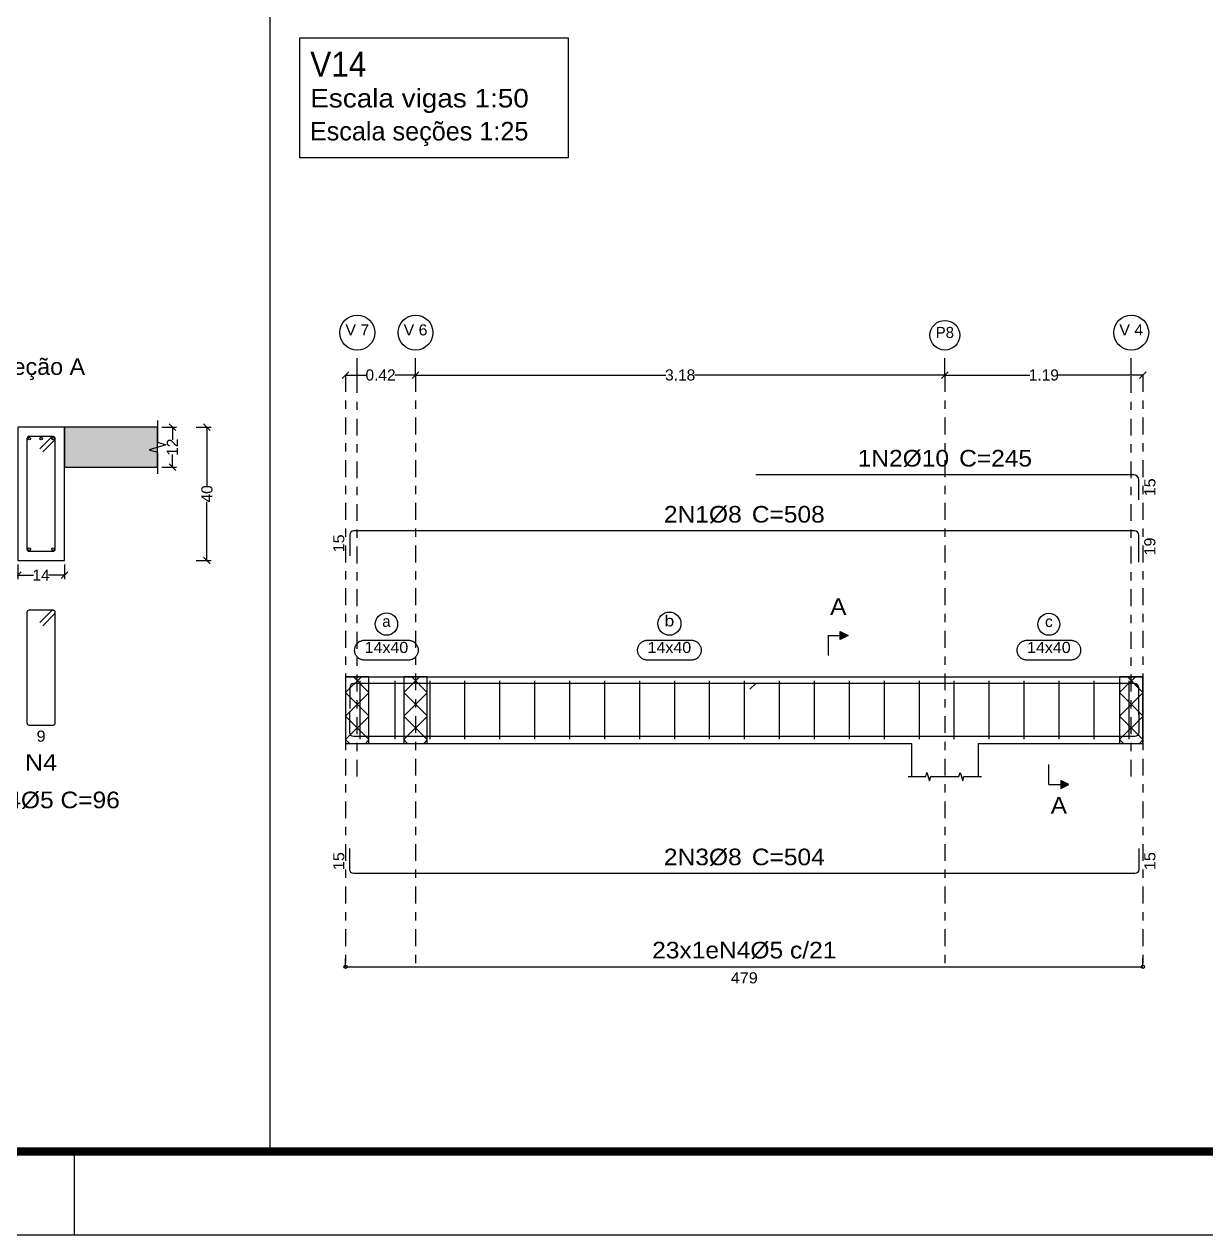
# Model space of a CAD drawing. Header units: centimetres. Extents: x 3194 to 3278, y -951 to -517.
# Drawn here: x 3222.31 to 3236.51, y -889.51 to -874.96 of the extents above; entities that cross this region are included whole.
import ezdxf
from ezdxf.enums import TextEntityAlignment as Align

# ---------------------------------------------------------------- set-up
doc = ezdxf.new("R2010")
doc.units = ezdxf.units.CM
doc.linetypes.add('CYPE_RAYAPUNTO', pattern=[0.4125, 0.2025, -0.105, 0, -0.105])
for name, color, linetype, lineweight in [('ARM_LONGITUDINAL_Ø10', 33, 'Continuous', 9), ('ARM_LONGITUDINAL_Ø8', 32, 'Continuous', 9), ('ARM_TRANSVERSAL_Ø5', 120, 'Continuous', 9), ('ELE_ARM_TRANS_TXT_EST', 7, 'Continuous', 9), ('ELE_CONT_NOS', 7, 'Continuous', 9), ('ELE_CONT_VIG_CONCRETO', 7, 'Continuous', 9), ('ELE_COT_COMPRIMENTO_PROJETADO', 8, 'Continuous', 0), ('ELE_COT_COT_ANCORAGENS', 8, 'Continuous', 0), ('ELE_COT_COT_EST', 8, 'Continuous', 0), ('ELE_COT_COT_LIN_APOIOS', 8, 'CYPE_RAYAPUNTO', 0), ('ELE_COT_TEXTOS_ESTRIBOS', 8, 'Continuous', 0), ('ELE_REF_COT_LIN_AUX_COTA', 8, 'CYPE_RAYAPUNTO', 9), ('ELE_REF_LINHAS_MARCAS_PLANTA', 8, 'Continuous', 9), ('ELE_REF_MARCAS_PLANTA', 8, 'Continuous', 9), ('ELE_REF_REF_ESCALA', 3, 'Continuous', 9), ('ELE_REF_REF_NOME', 8, 'Continuous', 9), ('ELE_REF_REF_REFERENCIA', 8, 'Continuous', 9), ('ELE_REF_TEXTO_REF_NOME', 8, 'Continuous', 9), ('ELE_REF_TEXTO_REF_REFERENCIA', 8, 'Continuous', 9), ('POR_ARM_LONG_ARM_TEXTOS', 7, 'Continuous', 9), ('POR_ARM_LONG_TXT_COMP', 7, 'Continuous', 9), ('SEC_CONT_LAJES_CORTE', 8, 'Continuous', 9), ('SEC_CONT_VIG_CONCRETO_CORTE', 7, 'Continuous', 9), ('SEC_COTAS_SEC_DIM_VIGA', 8, 'Continuous', 0), ('SEC_COTAS_TEXTOS_DETALHE_ESTRIBOS', 8, 'Continuous', 0), ('SEC_REF_TXT_NOMES', 2, 'Continuous', 9), ('SEC_REF_TXT_POSICOES_ARM_ESTRIBOS', 7, 'Continuous', 9)]:
    doc.layers.add(name, color=color, linetype=linetype, lineweight=lineweight)
doc.layers.add('ARQ-FOLHA', color=7, linetype='Continuous')
doc.layers.add('COTA CYPE', color=31, linetype='Continuous')
doc.styles.add('CYPETXT', font='arial.ttf', dxfattribs={"height": 0.2})
doc.styles.add('CYPETXT_0.2', font='arial.ttf', dxfattribs={"height": 0.133333})
doc.dimstyles.new('cype_oblique', dxfattribs={"dimtxt": 0.18, "dimasz": 0.18, "dimexe": 0.05, "dimexo": 0.05, "dimgap": 0, "dimtad": 0, "dimdec": 4, "dimzin": 0, "dimdsep": 46, "dimtxsty": 'CYPETXT_0.2', "dimblk": 'OBLIQUE', "dimtsz": 0.04, "dimcen": 0.09, "dimadec": 0, "dimazin": 0, "dimtfac": 1, "dimtdec": 4, "dimtofl": 0, "dimtmove": 2, "dimatfit": 3, "dimfxl": 1, "dimtolj": 1, "dimtzin": 0, "dimarcsym": 0})

# ---------------------------------------------------------------- blocks, each defined once
blk = doc.blocks.new('*D1225')
at = {"layer": 'Defpoints', "color": 0, "transparency": 16777216}
for p in [(3222.236, -881.401), (3222.796, -881.401), (3222.796, -881.578)]:
    blk.add_point(p, dxfattribs=at)
at = {"layer": 'SEC_COTAS_SEC_DIM_VIGA', "color": 0, "lineweight": -2, "transparency": 16777216}
for p, q in [((3222.236, -881.451), (3222.236, -881.628)), ((3222.796, -881.451), (3222.796, -881.628)), ((3222.196, -881.618), (3222.276, -881.538)), ((3222.236, -881.578), (3222.427, -881.578)), ((3222.796, -881.578), (3222.605, -881.578)), ((3222.756, -881.618), (3222.836, -881.538))]:
    blk.add_line(p, q, dxfattribs=at)
at = {"layer": 'SEC_COTAS_SEC_DIM_VIGA', "color": 0, "transparency": 16777216, "insert": (3222.516, -881.578), "char_height": 0.1333, "attachment_point": 5, "style": 'CYPETXT_0.2'}
blk.add_mtext('\\A1;14', dxfattribs=at)
blk = doc.blocks.new('_OBLIQUE')
at = {"color": 0, "linetype": 'ByBlock'}
blk.add_line((-0.5, -0.5), (0.5, 0.5), dxfattribs=at)
blk = doc.blocks.new('*D1226')
at = {"layer": 'Defpoints', "color": 0, "transparency": 16777216}
for p in [(3223.916, -879.801), (3224.094, -879.801), (3223.916, -880.281)]:
    blk.add_point(p, dxfattribs=at)
at = {"layer": 'SEC_COTAS_SEC_DIM_VIGA', "color": 0, "lineweight": -2, "transparency": 16777216}
for p, q in [((3224.134, -879.841), (3224.054, -879.761)), ((3223.966, -879.801), (3224.144, -879.801)), ((3224.094, -879.801), (3224.094, -879.953)), ((3224.094, -880.281), (3224.094, -880.13)), ((3223.966, -880.281), (3224.144, -880.281)), ((3224.134, -880.321), (3224.054, -880.241))]:
    blk.add_line(p, q, dxfattribs=at)
at = {"layer": 'SEC_COTAS_SEC_DIM_VIGA', "color": 0, "transparency": 16777216, "insert": (3224.094, -880.041), "char_height": 0.1333, "attachment_point": 5, "rotation": 90, "style": 'CYPETXT_0.2'}
blk.add_mtext('\\A1;12', dxfattribs=at)
blk = doc.blocks.new('*D1227')
at = {"layer": 'Defpoints', "color": 0, "transparency": 16777216}
for p in [(3224.332, -879.801), (3224.51, -879.801), (3224.332, -881.401)]:
    blk.add_point(p, dxfattribs=at)
at = {"layer": 'SEC_COTAS_SEC_DIM_VIGA', "color": 0, "lineweight": -2, "transparency": 16777216}
for p, q in [((3224.55, -879.841), (3224.47, -879.761)), ((3224.382, -879.801), (3224.56, -879.801)), ((3224.51, -879.801), (3224.51, -880.503)), ((3224.51, -881.401), (3224.51, -880.699)), ((3224.55, -881.441), (3224.47, -881.361)), ((3224.382, -881.401), (3224.56, -881.401))]:
    blk.add_line(p, q, dxfattribs=at)
at = {"layer": 'SEC_COTAS_SEC_DIM_VIGA', "color": 0, "transparency": 16777216, "insert": (3224.51, -880.601), "char_height": 0.1333, "attachment_point": 5, "rotation": 90, "style": 'CYPETXT_0.2'}
blk.add_mtext('\\A1;40', dxfattribs=at)
blk = doc.blocks.new('*D1237')
at = {"layer": 'Defpoints', "color": 0, "transparency": 16777216}
for p in [(3226.176, -879.173), (3226.176, -879.173), (3227.016, -879.173)]:
    blk.add_point(p, dxfattribs=at)
at = {"layer": 'ELE_COT_COMPRIMENTO_PROJETADO', "color": 0, "lineweight": -2, "transparency": 16777216}
for p, q in [((3226.136, -879.213), (3226.216, -879.133)), ((3226.176, -879.173), (3226.424, -879.173)), ((3227.016, -879.173), (3226.769, -879.173)), ((3226.976, -879.213), (3227.056, -879.133))]:
    blk.add_line(p, q, dxfattribs=at)
at = {"layer": 'ELE_COT_COMPRIMENTO_PROJETADO', "color": 0, "transparency": 16777216, "insert": (3226.596, -879.173), "char_height": 0.1333, "attachment_point": 5, "style": 'CYPETXT_0.2'}
blk.add_mtext('\\A1;0.42', dxfattribs=at)
blk = doc.blocks.new('*D1238')
at = {"layer": 'Defpoints', "color": 0, "transparency": 16777216}
for p in [(3227.016, -879.173), (3227.016, -879.173), (3233.376, -879.173)]:
    blk.add_point(p, dxfattribs=at)
at = {"layer": 'ELE_COT_COMPRIMENTO_PROJETADO', "color": 0, "lineweight": -2, "transparency": 16777216}
for p, q in [((3226.976, -879.213), (3227.056, -879.133)), ((3227.016, -879.173), (3230.023, -879.173)), ((3233.376, -879.173), (3230.37, -879.173)), ((3233.336, -879.213), (3233.416, -879.133))]:
    blk.add_line(p, q, dxfattribs=at)
at = {"layer": 'ELE_COT_COMPRIMENTO_PROJETADO', "color": 0, "transparency": 16777216, "insert": (3230.196, -879.173), "char_height": 0.1333, "attachment_point": 5, "style": 'CYPETXT_0.2'}
blk.add_mtext('\\A1;3.18', dxfattribs=at)
blk = doc.blocks.new('*D1239')
at = {"layer": 'Defpoints', "color": 0, "transparency": 16777216}
for p in [(3233.376, -879.173), (3233.376, -879.173), (3235.756, -879.173)]:
    blk.add_point(p, dxfattribs=at)
at = {"layer": 'ELE_COT_COMPRIMENTO_PROJETADO', "color": 0, "lineweight": -2, "transparency": 16777216}
for p, q in [((3233.336, -879.213), (3233.416, -879.133)), ((3233.376, -879.173), (3234.399, -879.173)), ((3235.756, -879.173), (3234.733, -879.173)), ((3235.716, -879.213), (3235.796, -879.133))]:
    blk.add_line(p, q, dxfattribs=at)
at = {"layer": 'ELE_COT_COMPRIMENTO_PROJETADO', "color": 0, "transparency": 16777216, "insert": (3234.566, -879.173), "char_height": 0.1333, "attachment_point": 5, "style": 'CYPETXT_0.2'}
blk.add_mtext('\\A1;1.19', dxfattribs=at)
blk = doc.blocks.new('FOLHA A1')
at = {"layer": 'ARQ-FOLHA'}
for p, q in [((286, -594), (286, -584)), ((0, -594), (841, -594))]:
    blk.add_line(p, q, dxfattribs=at)
at = {"layer": 'ARQ-FOLHA', "const_width": 1}
blk.add_lwpolyline([(25, -10), (25, -584), (831, -584), (831, -10), (25, -10)], dxfattribs=at)

msp = doc.modelspace()

# ---------------------------------------------------------------- hatches: boundary and pattern name
at = {"layer": 'ELE_REF_LINHAS_MARCAS_PLANTA'}
for points in [[(3232.11985, -882.35365), (3232.11985, -882.25765), (3232.21585, -882.30565)], [(3234.77046, -884.04765), (3234.77046, -884.14365), (3234.86646, -884.09565)]]:
    msp.add_hatch(color=256, dxfattribs=at).paths.add_polyline_path(points)
at = {"layer": 'SEC_CONT_LAJES_CORTE', "true_color": 0xdad7d3}
msp.add_hatch(color=254, dxfattribs=at).paths.add_polyline_path([(3223.91629, -879.8011), (3222.79629, -879.8011), (3222.79629, -880.2811), (3223.91629, -880.2811)])

# ---------------------------------------------------------------- linework, layer by layer
msp.add_line((3225.26385, -874.79363), (3225.26385, -888.50749))
at = {"layer": 'ARM_LONGITUDINAL_Ø10'}
msp.add_line((3231.10646, -882.88265), (3231.0313, -882.9486), dxfattribs=at)
for points in [[(3235.70646, -880.6727), (3235.70646, -880.4327), (3235.70189, -880.40974), (3235.68889, -880.39028), (3235.66942, -880.37727), (3235.64646, -880.3727), (3231.10646, -880.3727)], [(3235.70646, -883.18265), (3235.70646, -882.94265), (3235.70189, -882.91968), (3235.68889, -882.90022), (3235.66942, -882.88721), (3235.64646, -882.88265), (3231.10646, -882.88265)]]:
    msp.add_lwpolyline(points, dxfattribs=at)
at = {"layer": 'ARM_LONGITUDINAL_Ø8'}
for points in [[(3235.70646, -881.42202), (3235.70646, -881.0946), (3235.70281, -881.07624), (3235.6924, -881.06066), (3235.67683, -881.05026), (3235.65846, -881.0466), (3226.27446, -881.0466), (3226.25609, -881.05026), (3226.24052, -881.06066), (3226.23011, -881.07624), (3226.22646, -881.0946), (3226.22646, -881.3466)], [(3235.70646, -883.25806), (3235.70646, -882.93065), (3235.70281, -882.91228), (3235.6924, -882.8967), (3235.67683, -882.8863), (3235.65846, -882.88265), (3226.27446, -882.88265), (3226.25609, -882.8863), (3226.24052, -882.8967), (3226.23011, -882.91228), (3226.22646, -882.93065), (3226.22646, -883.18265)], [(3235.70646, -883.21865), (3235.70646, -883.47065), (3235.70281, -883.48901), (3235.6924, -883.50459), (3235.67683, -883.51499), (3235.65846, -883.51865), (3226.27446, -883.51865), (3226.25609, -883.51499), (3226.24052, -883.50459), (3226.23011, -883.48901), (3226.22646, -883.47065), (3226.22646, -883.21865)], [(3235.70646, -884.86565), (3235.70646, -885.11765), (3235.70281, -885.13601), (3235.6924, -885.15159), (3235.67683, -885.16199), (3235.65846, -885.16565), (3226.27446, -885.16565), (3226.25609, -885.16199), (3226.24052, -885.15159), (3226.23011, -885.13601), (3226.22646, -885.11765), (3226.22646, -884.86565)]]:
    msp.add_lwpolyline(points, dxfattribs=at)
for centre in [(3222.37229, -879.9371), (3222.51629, -879.9371), (3222.66029, -879.9371), (3222.37229, -881.2651), (3222.66029, -881.2651)]:
    msp.add_circle(centre, 0.016, dxfattribs=at)
at = {"layer": 'ARM_TRANSVERSAL_Ø5'}
for p, q in [((3226.34646, -882.85065), (3226.34646, -883.55065)), ((3226.76646, -882.85065), (3226.76646, -883.55065)), ((3227.18646, -882.85065), (3227.18646, -883.55065)), ((3227.60646, -882.85065), (3227.60646, -883.55065)), ((3228.02646, -882.85065), (3228.02646, -883.55065)), ((3228.44646, -882.85065), (3228.44646, -883.55065)), ((3228.86646, -882.85065), (3228.86646, -883.55065)), ((3229.28646, -882.85065), (3229.28646, -883.55065)), ((3229.70646, -882.85065), (3229.70646, -883.55065)), ((3230.12646, -882.85065), (3230.12646, -883.55065)), ((3230.54646, -882.85065), (3230.54646, -883.55065)), ((3230.96646, -882.85065), (3230.96646, -883.55065)), ((3231.38646, -882.85065), (3231.38646, -883.55065)), ((3231.80646, -882.85065), (3231.80646, -883.55065)), ((3232.22646, -882.85065), (3232.22646, -883.55065)), ((3232.64646, -882.85065), (3232.64646, -883.55065)), ((3233.06646, -882.85065), (3233.06646, -883.55065)), ((3233.48646, -882.85065), (3233.48646, -883.55065)), ((3233.90646, -882.85065), (3233.90646, -883.55065)), ((3234.32646, -882.85065), (3234.32646, -883.55065)), ((3234.74646, -882.85065), (3234.74646, -883.55065)), ((3235.16646, -882.85065), (3235.16646, -883.55065)), ((3235.58646, -882.85065), (3235.58646, -883.55065))]:
    msp.add_line(p, q, dxfattribs=at)
for points in [[(3222.53725, -880.0969), (3222.67868, -879.95548), (3222.68191, -879.95154), (3222.68431, -879.94705), (3222.68579, -879.94217), (3222.68629, -879.9371), (3222.68579, -879.93203), (3222.68431, -879.92715), (3222.68191, -879.92265), (3222.67868, -879.91871), (3222.67474, -879.91548), (3222.67024, -879.91308), (3222.66536, -879.9116), (3222.66029, -879.9111), (3222.37229, -879.9111), (3222.36234, -879.91308), (3222.35391, -879.91871), (3222.34827, -879.92715), (3222.34629, -879.9371), (3222.34629, -881.2651), (3222.34827, -881.27505), (3222.35391, -881.28348), (3222.36234, -881.28912), (3222.37229, -881.2911), (3222.66029, -881.2911), (3222.67024, -881.28912), (3222.67868, -881.28348), (3222.68431, -881.27505), (3222.68629, -881.2651), (3222.68629, -879.9371), (3222.68579, -879.93203), (3222.68431, -879.92715), (3222.68191, -879.92265), (3222.67868, -879.91871), (3222.67474, -879.91548), (3222.67024, -879.91308), (3222.66536, -879.9116), (3222.66029, -879.9111), (3222.65522, -879.9116), (3222.65034, -879.91308), (3222.64585, -879.91548), (3222.64191, -879.91871), (3222.50048, -880.06013)], [(3222.53725, -882.18624), (3222.67868, -882.04482), (3222.68191, -882.04088), (3222.68431, -882.03638), (3222.68579, -882.0315), (3222.68629, -882.02643), (3222.68579, -882.02136), (3222.68431, -882.01648), (3222.68191, -882.01199), (3222.67868, -882.00805), (3222.67474, -882.00481), (3222.67024, -882.00241), (3222.66536, -882.00093), (3222.66029, -882.00043), (3222.37229, -882.00043), (3222.36234, -882.00241), (3222.35391, -882.00805), (3222.34827, -882.01648), (3222.34629, -882.02643), (3222.34629, -883.35443), (3222.34827, -883.36438), (3222.35391, -883.37282), (3222.36234, -883.37845), (3222.37229, -883.38043), (3222.66029, -883.38043), (3222.67024, -883.37845), (3222.67868, -883.37282), (3222.68431, -883.36438), (3222.68629, -883.35443), (3222.68629, -882.02643), (3222.68579, -882.02136), (3222.68431, -882.01648), (3222.68191, -882.01199), (3222.67868, -882.00805), (3222.67474, -882.00481), (3222.67024, -882.00241), (3222.66536, -882.00093), (3222.66029, -882.00043), (3222.65522, -882.00093), (3222.65034, -882.00241), (3222.64585, -882.00481), (3222.64191, -882.00805), (3222.50048, -882.14947)]]:
    msp.add_lwpolyline(points, dxfattribs=at)
at = {"layer": 'COTA CYPE'}
msp.add_lwpolyline([(3225.62558, -875.11809), (3228.85198, -875.11809), (3228.85198, -876.56156), (3225.62558, -876.56156)], close=True, dxfattribs=at)
at = {"layer": 'ELE_CONT_NOS'}
for p, q in [((3226.17646, -882.80065), (3226.17646, -883.60065)), ((3226.87646, -882.80065), (3226.87646, -882.80065)), ((3227.15646, -882.80065), (3227.15646, -882.80065)), ((3235.75646, -882.80065), (3235.75646, -883.60065)), ((3226.87646, -883.60065), (3226.87646, -883.60065)), ((3227.15646, -883.60065), (3227.15646, -883.60065)), ((3232.97646, -883.60065), (3232.97646, -884.00065)), ((3233.77646, -883.60065), (3233.77646, -884.00065))]:
    msp.add_line(p, q, dxfattribs=at)
at = {"layer": 'ELE_CONT_NOS', "lineweight": 0}
for p, q in [((3226.17646, -882.98988), (3226.3657, -882.80065)), ((3226.45646, -882.98704), (3226.27007, -882.80065)), ((3226.87646, -882.98988), (3227.0657, -882.80065)), ((3227.15646, -882.98704), (3226.97007, -882.80065)), ((3235.47646, -882.98988), (3235.6657, -882.80065)), ((3235.75646, -882.98704), (3235.57007, -882.80065)), ((3226.45646, -883.26988), (3226.17646, -882.98988)), ((3226.17646, -883.27272), (3226.45646, -882.99272)), ((3227.15646, -883.26988), (3226.87646, -882.98988)), ((3226.87646, -883.27272), (3227.15646, -882.99272)), ((3235.75646, -883.26988), (3235.47646, -882.98988)), ((3235.47646, -883.27272), (3235.75646, -882.99272)), ((3226.45646, -883.55272), (3226.17646, -883.27272)), ((3226.17646, -883.55557), (3226.45646, -883.27557)), ((3227.15646, -883.55272), (3226.87646, -883.27272)), ((3226.87646, -883.55557), (3227.15646, -883.27557)), ((3235.75646, -883.55272), (3235.47646, -883.27272)), ((3235.47646, -883.55557), (3235.75646, -883.27557)), ((3226.22154, -883.60065), (3226.17646, -883.55557)), ((3226.41422, -883.60065), (3226.45646, -883.55841)), ((3226.92154, -883.60065), (3226.87646, -883.55557)), ((3227.11422, -883.60065), (3227.15646, -883.55841)), ((3235.52154, -883.60065), (3235.47646, -883.55557)), ((3235.71422, -883.60065), (3235.75646, -883.55841))]:
    msp.add_line(p, q, dxfattribs=at)
at = {"layer": 'ELE_CONT_NOS'}
for points in [[(3226.17646, -882.80065), (3226.45646, -882.80065)], [(3226.87646, -882.80065), (3227.15646, -882.80065)], [(3232.97646, -882.80065), (3233.77646, -882.80065)], [(3235.47646, -882.80065), (3235.75646, -882.80065)], [(3226.17646, -883.60065), (3226.45646, -883.60065)], [(3226.87646, -883.60065), (3227.15646, -883.60065)], [(3235.47646, -883.60065), (3235.75646, -883.60065)], [(3232.93646, -884.00065), (3233.14646, -884.00065), (3233.16146, -883.95065), (3233.19146, -884.05065), (3233.20646, -884.00065), (3233.41646, -884.00065)], [(3233.33646, -884.00065), (3233.54646, -884.00065), (3233.56146, -883.95065), (3233.59146, -884.05065), (3233.60646, -884.00065), (3233.81646, -884.00065)]]:
    msp.add_lwpolyline(points, dxfattribs=at)
at = {"layer": 'ELE_CONT_NOS', "lineweight": 0}
for points in [[(3226.17646, -882.80065), (3226.17646, -883.60065), (3226.45646, -883.60065), (3226.45646, -882.80065), (3226.17646, -882.80065)], [(3226.87646, -882.80065), (3226.87646, -883.60065), (3227.15646, -883.60065), (3227.15646, -882.80065), (3226.87646, -882.80065)], [(3235.47646, -882.80065), (3235.47646, -883.60065), (3235.75646, -883.60065), (3235.75646, -882.80065), (3235.47646, -882.80065)]]:
    msp.add_lwpolyline(points, close=True, dxfattribs=at)
at = {"layer": 'ELE_CONT_VIG_CONCRETO'}
for p, q in [((3226.45646, -882.80065), (3226.87646, -882.80065)), ((3227.15646, -882.80065), (3232.97646, -882.80065)), ((3233.77646, -882.80065), (3235.47646, -882.80065)), ((3226.45646, -883.60065), (3226.87646, -883.60065)), ((3227.15646, -883.60065), (3232.97646, -883.60065)), ((3233.77646, -883.60065), (3235.47646, -883.60065))]:
    msp.add_line(p, q, dxfattribs=at)
at = {"layer": 'ELE_COT_COT_EST'}
msp.add_line((3226.17646, -886.28565), (3226.17646, -886.18565), dxfattribs=at)
msp.add_lwpolyline([(3226.17646, -886.28565), (3235.75646, -886.28565), (3235.75646, -886.18565)], dxfattribs=at)
for centre in [(3226.17646, -886.28565), (3235.75646, -886.28565)]:
    msp.add_circle(centre, 0.02, dxfattribs=at)
at = {"layer": 'ELE_COT_COT_LIN_APOIOS'}
for p, q in [((3226.17646, -879.1727), (3226.17646, -886.28565)), ((3227.01646, -879.1727), (3227.01646, -886.28565)), ((3233.37646, -879.1727), (3233.37646, -886.28565)), ((3235.75646, -879.1727), (3235.75646, -886.28565))]:
    msp.add_line(p, q, dxfattribs=at)
at = {"layer": 'ELE_REF_COT_LIN_AUX_COTA'}
for p, q in [((3226.31646, -879.1727), (3226.31646, -878.8727)), ((3227.01646, -879.1727), (3227.01646, -878.8727)), ((3233.37646, -879.1727), (3233.37646, -878.8727)), ((3235.61646, -879.1727), (3235.61646, -878.8727)), ((3226.31646, -884.00065), (3226.31646, -879.1727)), ((3235.61646, -884.00065), (3235.61646, -879.1727))]:
    msp.add_line(p, q, dxfattribs=at)
at = {"layer": 'ELE_REF_LINHAS_MARCAS_PLANTA'}
for p, q in [((3231.97585, -882.30565), (3231.97585, -882.54565)), ((3231.97585, -882.30565), (3232.11985, -882.30565)), ((3234.62646, -884.09565), (3234.62646, -883.85565)), ((3234.62646, -884.09565), (3234.77046, -884.09565))]:
    msp.add_line(p, q, dxfattribs=at)
for points in [[(3232.11985, -882.35365), (3232.11985, -882.25765), (3232.21585, -882.30565)], [(3234.77046, -884.04765), (3234.77046, -884.14365), (3234.86646, -884.09565)]]:
    msp.add_lwpolyline(points, close=True, dxfattribs=at)
at = {"layer": 'ELE_REF_REF_NOME'}
for points in [[(3226.92846, -882.36065), (3226.93648, -882.36091), (3226.94445, -882.36172), (3226.95236, -882.36305), (3226.96016, -882.36491), (3226.96782, -882.36729), (3226.97531, -882.37017), (3226.98258, -882.37354), (3226.98961, -882.3774), (3226.99637, -882.38171), (3227.00283, -882.38647), (3227.00895, -882.39165), (3227.01472, -882.39722), (3227.0201, -882.40317), (3227.02507, -882.40946), (3227.02961, -882.41608), (3227.03369, -882.42298), (3227.03731, -882.43013), (3227.04044, -882.43752), (3227.04307, -882.44509), (3227.04519, -882.45283), (3227.04679, -882.46069), (3227.04786, -882.46863), (3227.04839, -882.47664), (3227.04839, -882.48466), (3227.04786, -882.49266), (3227.04679, -882.50061), (3227.04519, -882.50846), (3227.04307, -882.5162), (3227.04044, -882.52377), (3227.03731, -882.53116), (3227.03369, -882.53832), (3227.02961, -882.54522), (3227.02507, -882.55183), (3227.0201, -882.55812), (3227.01472, -882.56407), (3227.00895, -882.56964), (3227.00283, -882.57482), (3226.99637, -882.57958), (3226.98961, -882.58389), (3226.98258, -882.58775), (3226.97531, -882.59112), (3226.96782, -882.59401), (3226.96016, -882.59638), (3226.95236, -882.59824), (3226.94445, -882.59957), (3226.93648, -882.60038), (3226.92846, -882.60065), (3226.40446, -882.60065), (3226.39645, -882.60038), (3226.38847, -882.59957), (3226.38056, -882.59824), (3226.37276, -882.59638), (3226.3651, -882.59401), (3226.35761, -882.59112), (3226.35034, -882.58775), (3226.34331, -882.58389), (3226.33655, -882.57958), (3226.33009, -882.57482), (3226.32397, -882.56964), (3226.3182, -882.56407), (3226.31282, -882.55812), (3226.30785, -882.55183), (3226.30331, -882.54522), (3226.29923, -882.53832), (3226.29561, -882.53116), (3226.29248, -882.52377), (3226.28985, -882.5162), (3226.28773, -882.50846), (3226.28613, -882.50061), (3226.28506, -882.49266), (3226.28453, -882.48466), (3226.28453, -882.47664), (3226.28506, -882.46863), (3226.28613, -882.46069), (3226.28773, -882.45283), (3226.28985, -882.44509), (3226.29248, -882.43752), (3226.29561, -882.43013), (3226.29923, -882.42298), (3226.30331, -882.41608), (3226.30785, -882.40946), (3226.31282, -882.40317), (3226.3182, -882.39722), (3226.32397, -882.39165), (3226.33009, -882.38647), (3226.33655, -882.38171), (3226.34331, -882.3774), (3226.35034, -882.37354), (3226.35761, -882.37017), (3226.3651, -882.36729), (3226.37276, -882.36491), (3226.38056, -882.36305), (3226.38847, -882.36172), (3226.39645, -882.36091), (3226.40446, -882.36065), (3226.92846, -882.36065)], [(3230.32846, -882.36065), (3230.33648, -882.36091), (3230.34445, -882.36172), (3230.35236, -882.36305), (3230.36016, -882.36491), (3230.36782, -882.36729), (3230.37531, -882.37017), (3230.38258, -882.37354), (3230.38961, -882.3774), (3230.39637, -882.38171), (3230.40283, -882.38647), (3230.40895, -882.39165), (3230.41472, -882.39722), (3230.4201, -882.40317), (3230.42507, -882.40946), (3230.42961, -882.41608), (3230.43369, -882.42298), (3230.43731, -882.43013), (3230.44044, -882.43752), (3230.44307, -882.44509), (3230.44519, -882.45283), (3230.44679, -882.46069), (3230.44786, -882.46863), (3230.44839, -882.47664), (3230.44839, -882.48466), (3230.44786, -882.49266), (3230.44679, -882.50061), (3230.44519, -882.50846), (3230.44307, -882.5162), (3230.44044, -882.52377), (3230.43731, -882.53116), (3230.43369, -882.53832), (3230.42961, -882.54522), (3230.42507, -882.55183), (3230.4201, -882.55812), (3230.41472, -882.56407), (3230.40895, -882.56964), (3230.40283, -882.57482), (3230.39637, -882.57958), (3230.38961, -882.58389), (3230.38258, -882.58775), (3230.37531, -882.59112), (3230.36782, -882.59401), (3230.36016, -882.59638), (3230.35236, -882.59824), (3230.34445, -882.59957), (3230.33648, -882.60038), (3230.32846, -882.60065), (3229.80446, -882.60065), (3229.79645, -882.60038), (3229.78847, -882.59957), (3229.78056, -882.59824), (3229.77276, -882.59638), (3229.7651, -882.59401), (3229.75761, -882.59112), (3229.75034, -882.58775), (3229.74331, -882.58389), (3229.73655, -882.57958), (3229.73009, -882.57482), (3229.72397, -882.56964), (3229.7182, -882.56407), (3229.71282, -882.55812), (3229.70785, -882.55183), (3229.70331, -882.54522), (3229.69923, -882.53832), (3229.69561, -882.53116), (3229.69248, -882.52377), (3229.68985, -882.5162), (3229.68773, -882.50846), (3229.68613, -882.50061), (3229.68506, -882.49266), (3229.68453, -882.48466), (3229.68453, -882.47664), (3229.68506, -882.46863), (3229.68613, -882.46069), (3229.68773, -882.45283), (3229.68985, -882.44509), (3229.69248, -882.43752), (3229.69561, -882.43013), (3229.69923, -882.42298), (3229.70331, -882.41608), (3229.70785, -882.40946), (3229.71282, -882.40317), (3229.7182, -882.39722), (3229.72397, -882.39165), (3229.73009, -882.38647), (3229.73655, -882.38171), (3229.74331, -882.3774), (3229.75034, -882.37354), (3229.75761, -882.37017), (3229.7651, -882.36729), (3229.77276, -882.36491), (3229.78056, -882.36305), (3229.78847, -882.36172), (3229.79645, -882.36091), (3229.80446, -882.36065), (3230.32846, -882.36065)], [(3234.88846, -882.36065), (3234.89648, -882.36091), (3234.90445, -882.36172), (3234.91236, -882.36305), (3234.92016, -882.36491), (3234.92782, -882.36729), (3234.93531, -882.37017), (3234.94258, -882.37354), (3234.94961, -882.3774), (3234.95637, -882.38171), (3234.96283, -882.38647), (3234.96895, -882.39165), (3234.97472, -882.39722), (3234.9801, -882.40317), (3234.98507, -882.40946), (3234.98961, -882.41608), (3234.99369, -882.42298), (3234.99731, -882.43013), (3235.00044, -882.43752), (3235.00307, -882.44509), (3235.00519, -882.45283), (3235.00679, -882.46069), (3235.00786, -882.46863), (3235.00839, -882.47664), (3235.00839, -882.48466), (3235.00786, -882.49266), (3235.00679, -882.50061), (3235.00519, -882.50846), (3235.00307, -882.5162), (3235.00044, -882.52377), (3234.99731, -882.53116), (3234.99369, -882.53832), (3234.98961, -882.54522), (3234.98507, -882.55183), (3234.9801, -882.55812), (3234.97472, -882.56407), (3234.96895, -882.56964), (3234.96283, -882.57482), (3234.95637, -882.57958), (3234.94961, -882.58389), (3234.94258, -882.58775), (3234.93531, -882.59112), (3234.92782, -882.59401), (3234.92016, -882.59638), (3234.91236, -882.59824), (3234.90445, -882.59957), (3234.89648, -882.60038), (3234.88846, -882.60065), (3234.36446, -882.60065), (3234.35645, -882.60038), (3234.34847, -882.59957), (3234.34056, -882.59824), (3234.33276, -882.59638), (3234.3251, -882.59401), (3234.31761, -882.59112), (3234.31034, -882.58775), (3234.30331, -882.58389), (3234.29655, -882.57958), (3234.29009, -882.57482), (3234.28397, -882.56964), (3234.2782, -882.56407), (3234.27282, -882.55812), (3234.26785, -882.55183), (3234.26331, -882.54522), (3234.25923, -882.53832), (3234.25561, -882.53116), (3234.25248, -882.52377), (3234.24985, -882.5162), (3234.24773, -882.50846), (3234.24613, -882.50061), (3234.24506, -882.49266), (3234.24453, -882.48466), (3234.24453, -882.47664), (3234.24506, -882.46863), (3234.24613, -882.46069), (3234.24773, -882.45283), (3234.24985, -882.44509), (3234.25248, -882.43752), (3234.25561, -882.43013), (3234.25923, -882.42298), (3234.26331, -882.41608), (3234.26785, -882.40946), (3234.27282, -882.40317), (3234.2782, -882.39722), (3234.28397, -882.39165), (3234.29009, -882.38647), (3234.29655, -882.38171), (3234.30331, -882.3774), (3234.31034, -882.37354), (3234.31761, -882.37017), (3234.3251, -882.36729), (3234.33276, -882.36491), (3234.34056, -882.36305), (3234.34847, -882.36172), (3234.35645, -882.36091), (3234.36446, -882.36065), (3234.88846, -882.36065)]]:
    msp.add_lwpolyline(points, close=True, dxfattribs=at)
for centre, radius in [((3226.66646, -882.16594), 0.13471), ((3230.06646, -882.16132), 0.13933), ((3234.62646, -882.16856), 0.13209)]:
    msp.add_circle(centre, radius, dxfattribs=at)
at = {"layer": 'ELE_REF_REF_REFERENCIA'}
for centre, radius in [((3226.31646, -878.66331), 0.2094), ((3227.01646, -878.66331), 0.2094), ((3235.61646, -878.66331), 0.2094), ((3233.37646, -878.69431), 0.17839)]:
    msp.add_circle(centre, radius, dxfattribs=at)
at = {"layer": 'SEC_CONT_LAJES_CORTE'}
for points in [[(3223.91629, -879.7211), (3223.91629, -879.9811), (3224.01629, -880.0111), (3223.81629, -880.0711), (3223.91629, -880.1011), (3223.91629, -880.3611)], [(3223.91629, -879.8011), (3222.79629, -879.8011), (3222.79629, -880.2811), (3223.91629, -880.2811)]]:
    msp.add_lwpolyline(points, dxfattribs=at)
at = {"layer": 'SEC_CONT_LAJES_CORTE', "color": 254, "true_color": 0xdad7d3}
msp.add_lwpolyline([(3223.91629, -879.8011), (3222.79629, -879.8011), (3222.79629, -880.2811), (3223.91629, -880.2811)], close=True, dxfattribs=at)
at = {"layer": 'SEC_CONT_VIG_CONCRETO_CORTE'}
msp.add_lwpolyline([(3222.79629, -879.8011), (3222.23629, -879.8011), (3222.23629, -881.4011), (3222.79629, -881.4011), (3222.79629, -879.8011)], close=True, dxfattribs=at)

# ---------------------------------------------------------------- block references
at = {"layer": 'ARQ-FOLHA', "xscale": 0.1, "yscale": 0.1, "zscale": 0.1}
msp.add_blockref('FOLHA A1', (3194.3194, -830.10749), dxfattribs=at)

# ---------------------------------------------------------------- texts
at = {"layer": 'COTA CYPE', "style": 'CYPETXT', "width": 0.911221}
msp.add_text('V14', height=0.297399, dxfattribs=at).set_placement((3225.75098, -875.58485), (3226.42459, -875.58485), align=Align.FIT)
at = {"layer": 'ELE_ARM_TRANS_TXT_EST', "style": 'CYPETXT', "width": 1.055863}
msp.add_text('23x1eN4%%c5 c/21', height=0.2, dxfattribs=at).set_placement((3229.85946, -886.18565), (3232.07346, -886.18565), align=Align.FIT)
at = {"layer": 'ELE_COT_COT_ANCORAGENS', "style": 'CYPETXT', "width": 1.042546}
for s, p, p2 in [('15', (3235.90646, -880.6307), (3235.90646, -880.4147)), ('15', (3226.15979, -881.3046), (3226.15979, -881.0886)), ('19', (3235.90646, -881.34231), (3235.90646, -881.12631)), ('15', (3226.15979, -885.12365), (3226.15979, -884.90765)), ('15', (3235.90646, -885.12365), (3235.90646, -884.90765))]:
    msp.add_text(s, height=0.133333, rotation=90, dxfattribs=at).set_placement(p, p2, align=Align.FIT)
at = {"layer": 'ELE_COT_TEXTOS_ESTRIBOS', "style": 'CYPETXT', "width": 1.042546}
msp.add_text('479', height=0.133333, dxfattribs=at).set_placement((3230.80446, -886.48565), (3231.12846, -886.48565), align=Align.FIT)
at = {"layer": 'ELE_REF_MARCAS_PLANTA', "style": 'CYPETXT', "width": 1.044083}
for p, p2 in [((3231.99835, -882.05565), (3232.19335, -882.05565)), ((3234.64896, -884.44565), (3234.84396, -884.44565))]:
    msp.add_text('A', height=0.2, dxfattribs=at).set_placement(p, p2, align=Align.FIT)
at = {"layer": 'ELE_REF_REF_ESCALA', "style": 'CYPETXT'}
for s, width, p, p2 in [('Escala vigas 1:50', 1.075389, (3225.75098, -875.9566), (3228.37739, -875.9566)), ('Escala seções 1:25', 0.971968, (3225.74611, -876.35272), (3228.37252, -876.35272))]:
    msp.add_text(s, height=0.2230494, dxfattribs=dict(at, width=width)).set_placement(p, p2, align=Align.FIT)
at = {"layer": 'ELE_REF_TEXTO_REF_NOME', "style": 'CYPETXT'}
for s, height, width, p, p2 in [('a', 0.13333, 0.984627, (3226.61546, -882.19927), (3226.71746, -882.19927)), ('b', 0.13333, 1.139078, (3230.00746, -882.19465), (3230.12546, -882.19465)), ('c', 0.13333, 0.987832, (3234.58046, -882.20189), (3234.67246, -882.20189)), ('14x40', 0.133333, 1.032505, (3226.40446, -882.51398), (3226.92846, -882.51398)), ('14x40', 0.133333, 1.032505, (3229.80446, -882.51398), (3230.32846, -882.51398)), ('14x40', 0.133333, 1.032505, (3234.36446, -882.51398), (3234.88846, -882.51398))]:
    msp.add_text(s, height=height, dxfattribs=dict(at, width=width)).set_placement(p, p2, align=Align.FIT)
at = {"layer": 'ELE_REF_TEXTO_REF_REFERENCIA', "style": 'CYPETXT'}
for s, width, p, p2 in [('V 7', 1.022957, (3226.17346, -878.69664), (3226.45946, -878.69664)), ('V 6', 1.022957, (3226.87346, -878.69664), (3227.15946, -878.69664)), ('P8', 0.965629, (3233.26646, -878.72764), (3233.48646, -878.72764)), ('V 4', 1.022957, (3235.47346, -878.69664), (3235.75946, -878.69664))]:
    msp.add_text(s, height=0.133333, dxfattribs=dict(at, width=width)).set_placement(p, p2, align=Align.FIT)
at = {"layer": 'POR_ARM_LONG_ARM_TEXTOS', "style": 'CYPETXT'}
for s, width, p, p2 in [('1N2%%c10', 1.055105, (3232.32896, -880.2727), (3233.42696, -880.2727)), ('2N1%%c8', 1.057309, (3229.99996, -880.9466), (3230.93596, -880.9466)), ('2N3%%c8', 1.057309, (3229.99996, -885.06565), (3230.93596, -885.06565))]:
    msp.add_text(s, height=0.2, dxfattribs=dict(at, width=width)).set_placement(p, p2, align=Align.FIT)
at = {"layer": 'POR_ARM_LONG_TXT_COMP', "style": 'CYPETXT', "width": 1.053117}
for s, p, p2 in [(' C=245', (3233.46696, -880.2727), (3234.42396, -880.2727)), (' C=508', (3230.97596, -880.9466), (3231.93296, -880.9466)), (' C=504', (3230.97596, -885.06565), (3231.93296, -885.06565))]:
    msp.add_text(s, height=0.2, dxfattribs=at).set_placement(p, p2, align=Align.FIT)
at = {"layer": 'SEC_COTAS_TEXTOS_DETALHE_ESTRIBOS', "style": 'CYPETXT', "width": 1.042546}
msp.add_text('9', height=0.13333, dxfattribs=at).set_placement((3222.46229, -883.58043), (3222.57029, -883.58043), align=Align.FIT)
at = {"layer": 'SEC_REF_TXT_NOMES', "style": 'CYPETXT', "width": 1.002256}
msp.add_text('Seção A', height=0.2, dxfattribs=at).set_placement((3221.98679, -879.1711), (3223.04579, -879.1711), align=Align.FIT)
at = {"layer": 'SEC_REF_TXT_POSICOES_ARM_ESTRIBOS', "style": 'CYPETXT'}
for s, width, p, p2 in [('N4', 1.083541, (3222.32279, -883.93043), (3222.70979, -883.93043)), ('27N4%%c5 C=96', 1.055186, (3221.56979, -884.38043), (3223.46279, -884.38043))]:
    msp.add_text(s, height=0.2, dxfattribs=dict(at, width=width)).set_placement(p, p2, align=Align.FIT)

# ---------------------------------------------------------------- dimensions: what is measured, and where the dimension line sits
at = {"layer": 'ELE_COT_COMPRIMENTO_PROJETADO'}
for p1, p2, text, picture, middle in [((3227.01646, -879.1727), (3226.17646, -879.1727), '0.42', '*D1237', (3226.59646, -879.1727)), ((3233.37646, -879.1727), (3227.01646, -879.1727), '3.18', '*D1238', (3230.19646, -879.1727)), ((3235.75646, -879.1727), (3233.37646, -879.1727), '1.19', '*D1239', (3234.56646, -879.1727))]:
    dim = msp.add_aligned_dim(p1=p1, p2=p2, distance=0, text=text, dimstyle='cype_oblique', override={"dimexe": 0, "dimexo": 0}, dxfattribs=at)
    dim.commit()
    dim.dimension.update_dxf_attribs({"geometry": picture, "text_midpoint": middle})
at = {"layer": 'SEC_COTAS_SEC_DIM_VIGA'}
for p1, p2, text, picture, middle in [((3223.91629, -880.2811), (3223.91629, -879.8011), '12', '*D1226', (3224.09362, -880.0411)), ((3224.33229, -881.4011), (3224.33229, -879.8011), '40', '*D1227', (3224.50962, -880.6011)), ((3222.23629, -881.4011), (3222.79629, -881.4011), '14', '*D1225', (3222.51629, -881.57843))]:
    dim = msp.add_aligned_dim(p1=p1, p2=p2, distance=-0.17733, text=text, dimstyle='cype_oblique', dxfattribs=at)
    dim.commit()
    dim.dimension.update_dxf_attribs({"geometry": picture, "text_midpoint": middle})

doc.saveas('drawing.dxf')
